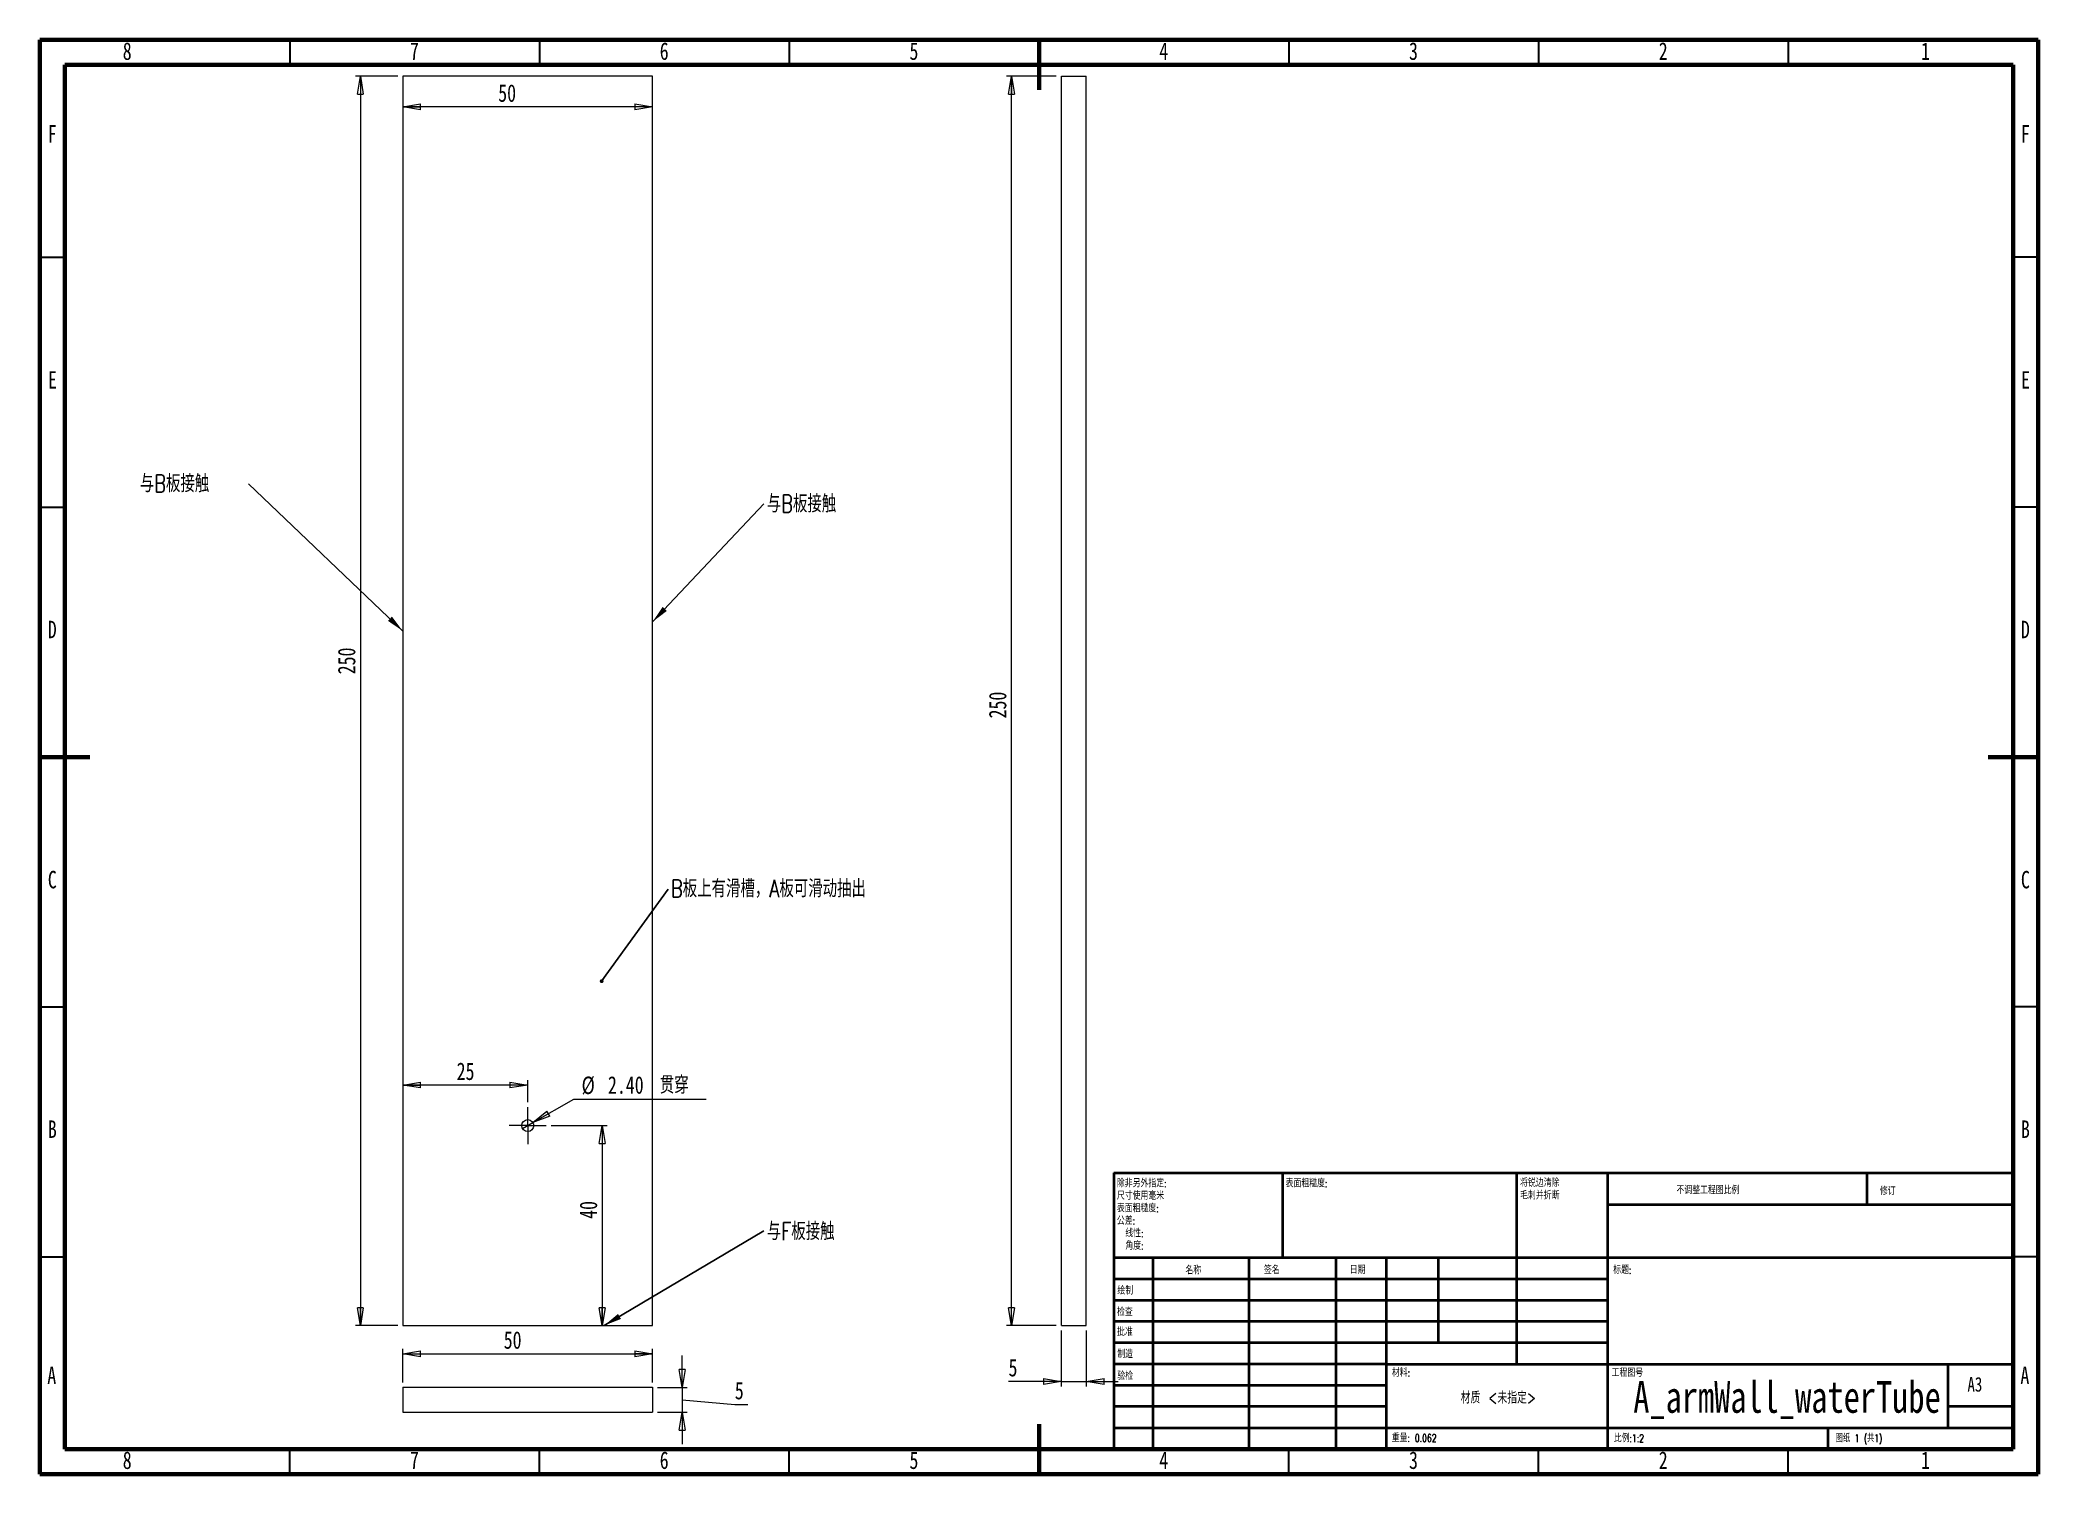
# Model space of a CAD drawing. Header units: millimetres. Extents: x 15 to 415, y 5 to 292.
import ezdxf

# ---------------------------------------------------------------- set-up
doc = ezdxf.new("R2010")
doc.units = ezdxf.units.MM
doc.styles.add('SLDTEXTSTYLE0', font='TXT', dxfattribs={"width": 0.75})
doc.styles.add('SLDTEXTSTYLE1', font='TXT', dxfattribs={"width": 0.75, "bigfont": 'bigfont'})
doc.styles.add('SLDTEXTSTYLE2', font='TXT', dxfattribs={"width": 0.694444, "bigfont": 'bigfont'})
doc.dimstyles.new('SLDDIMSTYLE0', dxfattribs={"dimtxt": 3.5, "dimasz": 3.556, "dimexe": 0, "dimexo": 0.0625, "dimgap": 0.875, "dimtad": 1, "dimrnd": 1e-09, "dimzin": 12, "dimdsep": 46, "dimtxsty": 'SLDTEXTSTYLE0', "dimblk1": 'CLOSED', "dimblk2": 'CLOSED', "dimsah": 1, "dimcen": 0.09, "dimadec": 0, "dimazin": 3, "dimtfac": 1, "dimtofl": 0, "dimtmove": 0, "dimatfit": 3, "dimldrblk": 'CLOSED', "dimfxl": 1, "dimfrac": 2, "dimtolj": 1, "dimtzin": 12, "dimarcsym": 0})
doc.dimstyles.new('SLDDIMSTYLE1', dxfattribs={"dimtxt": 3.5, "dimasz": 3.556, "dimexe": 0, "dimexo": 0.0625, "dimgap": 0.875, "dimtad": 0, "dimtih": 1, "dimtoh": 1, "dimrnd": 1e-09, "dimzin": 4, "dimdsep": 46, "dimtxsty": 'SLDTEXTSTYLE0', "dimblk1": 'NONE', "dimblk2": 'CLOSED', "dimsah": 1, "dimcen": 0, "dimadec": 0, "dimazin": 1, "dimtfac": 1, "dimtmove": 0, "dimatfit": 3, "dimldrblk": 'NONE', "dimfxl": 1, "dimfrac": 2, "dimtolj": 1, "dimtzin": 12, "dimarcsym": 0})
doc.dimstyles.new('SLDDIMSTYLE2', dxfattribs={"dimtxt": 0.18, "dimasz": 3.556, "dimexe": 0, "dimexo": 0.0625, "dimgap": 0, "dimtad": 0, "dimtih": 1, "dimtoh": 1, "dimdec": 0, "dimrnd": 1e-09, "dimzin": 0, "dimdsep": 46, "dimtxsty": 'Standard', "dimsah": 1, "dimcen": 0.09, "dimadec": 0, "dimazin": 0, "dimtfac": 3.556, "dimtdec": 0, "dimtofl": 0, "dimtmove": 0, "dimatfit": 3, "dimfxl": 1, "dimfrac": 2, "dimtolj": 1, "dimtzin": 0, "dimarcsym": 0})
doc.dimstyles.new('SLDDIMSTYLE3', dxfattribs={"dimtxt": 0.18, "dimasz": 0.762, "dimexe": 0, "dimexo": 0.0625, "dimgap": 0, "dimtad": 0, "dimtih": 1, "dimtoh": 1, "dimdec": 0, "dimrnd": 1e-09, "dimzin": 0, "dimdsep": 46, "dimtxsty": 'Standard', "dimblk1": 'DOT', "dimblk2": 'DOT', "dimsah": 1, "dimcen": 0.09, "dimadec": 0, "dimazin": 0, "dimtfac": 0.762, "dimtdec": 0, "dimtofl": 0, "dimtmove": 0, "dimatfit": 3, "dimldrblk": 'DOT', "dimfxl": 1, "dimfrac": 2, "dimtolj": 1, "dimtzin": 0, "dimarcsym": 0})
doc.dimstyles.new('SLDDIMSTYLE4', dxfattribs={"dimtxt": 3.5, "dimasz": 3.556, "dimexe": 0, "dimexo": 0.0625, "dimgap": 0.875, "dimtad": 1, "dimrnd": 1e-09, "dimzin": 12, "dimdsep": 46, "dimtxsty": 'SLDTEXTSTYLE0', "dimblk1": 'CLOSED', "dimblk2": 'CLOSED', "dimsah": 1, "dimcen": 0.09, "dimadec": 0, "dimazin": 3, "dimtfac": 1, "dimtmove": 0, "dimatfit": 0, "dimldrblk": 'CLOSED', "dimfxl": 1, "dimfrac": 2, "dimtolj": 1, "dimtzin": 12, "dimarcsym": 0})

# ---------------------------------------------------------------- blocks, each defined once
blk = doc.blocks.new('SW_NOTE_0')
at = {"color": 0, "linetype": 'Continuous', "lineweight": 0, "char_height": 1.5, "attachment_point": 1, "style": 'SLDTEXTSTYLE1'}
for s, insert in [('\\M+18F9C\\M+194F1另\\M+18A4F\\M+18E77\\M+192E8:', (0, 1.93)), ('\\M+1955C\\M+196CA\\M+19165糙\\M+19378:', (0, -3.07)), ('\\M+18EDA\\M+190A1\\M+18E67\\M+19770\\M+19F7C\\M+195C4', (0, -0.57)), ('\\M+18CF6\\M+18DB7:', (0, -5.57)), ('线\\M+190AB:', (1.69, -8.07)), ('\\M+18A70\\M+19378:', (1.69, -10.57))]:
    blk.add_mtext(s, dxfattribs=dict(at, insert=insert))
blk = doc.blocks.new('SW_NOTE_1')
at = {"color": 0, "linetype": 'Continuous', "lineweight": 0, "char_height": 1.5, "attachment_point": 1, "style": 'SLDTEXTSTYLE1'}
for s, insert in [('\\M+18FAB锐边\\M+190B4\\M+18F9C', (0, 1.93)), ('\\M+196D1\\M+18E68\\M+19BF3\\M+190DC\\M+19266', (0, -0.57))]:
    blk.add_mtext(s, dxfattribs=dict(at, insert=insert))
blk = doc.blocks.new('_CLOSED')
at = {"color": 0, "linetype": 'ByBlock', "lineweight": -2}
for p, q in [((-1, 0.166667), (0, 0)), ((-1, 0.166667), (-1, -0.166667)), ((0, 0), (-1, -0.166667)), ((0, 0), (-1, 0))]:
    blk.add_line(p, q, dxfattribs=at)
blk = doc.blocks.new('_D')
at = {"color": 7, "linetype": 'Continuous', "lineweight": 0}
for p, q in [((86.64, 284.73), (78.14, 284.73)), ((79.14, 284.73), (79.14, 34.73)), ((86.64, 34.73), (78.14, 34.73))]:
    blk.add_line(p, q, dxfattribs=at)
at = {"color": 7, "linetype": 'Continuous', "lineweight": 0, "xscale": 3.556, "yscale": 3.556}
for p, rotation in [((79.14, 284.73, -2.5), 90), ((79.14, 34.73, -2.5), 270)]:
    blk.add_blockref('_CLOSED', p, dxfattribs=dict(at, rotation=rotation))
at = {"color": 7, "linetype": 'Continuous', "lineweight": 0, "insert": (74.63, 165.05), "char_height": 3.5, "attachment_point": 1, "rotation": 90, "style": 'SLDTEXTSTYLE0'}
blk.add_mtext('250', dxfattribs=at)
blk = doc.blocks.new('_D_1')
at = {"color": 7, "linetype": 'Continuous', "lineweight": 0}
blk.add_line((137.64, 278.62), (87.64, 278.62), dxfattribs=at)
at = {"color": 7, "linetype": 'Continuous', "lineweight": 0, "xscale": 3.556, "yscale": 3.556, "rotation": 180}
blk.add_blockref('_CLOSED', (87.64, 278.62, -2.5), dxfattribs=at)
at = {"color": 7, "linetype": 'Continuous', "lineweight": 0, "xscale": 3.556, "yscale": 3.556}
blk.add_blockref('_CLOSED', (137.64, 278.62, -2.5), dxfattribs=at)
at = {"color": 7, "linetype": 'Continuous', "lineweight": 0, "insert": (106.74, 283.13), "char_height": 3.5, "attachment_point": 1, "style": 'SLDTEXTSTYLE0'}
blk.add_mtext('50', dxfattribs=at)
blk = doc.blocks.new('_D_2')
at = {"color": 7, "linetype": 'Continuous', "lineweight": 0}
for p, q in [((117.34, 74.73), (128.56, 74.73)), ((127.56, 74.73), (127.56, 34.73))]:
    blk.add_line(p, q, dxfattribs=at)
at = {"color": 7, "linetype": 'Continuous', "lineweight": 0, "xscale": 3.556, "yscale": 3.556}
for p, rotation in [((127.56, 74.73, -2.5), 90), ((127.56, 34.73, -2.5), 270)]:
    blk.add_blockref('_CLOSED', p, dxfattribs=dict(at, rotation=rotation))
at = {"color": 7, "linetype": 'Continuous', "lineweight": 0, "insert": (123.04, 56.07), "char_height": 3.5, "attachment_point": 1, "rotation": 90, "style": 'SLDTEXTSTYLE0'}
blk.add_mtext('40', dxfattribs=at)
blk = doc.blocks.new('_D_3')
at = {"color": 7, "linetype": 'Continuous', "lineweight": 0}
for p, q in [((112.64, 82.85), (87.64, 82.85)), ((112.64, 79.43), (112.64, 83.85))]:
    blk.add_line(p, q, dxfattribs=at)
at = {"color": 7, "linetype": 'Continuous', "lineweight": 0, "xscale": 3.556, "yscale": 3.556, "rotation": 180}
blk.add_blockref('_CLOSED', (87.64, 82.85, -2.5), dxfattribs=at)
at = {"color": 7, "linetype": 'Continuous', "lineweight": 0, "xscale": 3.556, "yscale": 3.556}
blk.add_blockref('_CLOSED', (112.64, 82.85, -2.5), dxfattribs=at)
at = {"color": 7, "linetype": 'Continuous', "lineweight": 0, "insert": (98.42, 87.36), "char_height": 3.5, "attachment_point": 1, "style": 'SLDTEXTSTYLE0'}
blk.add_mtext('25', dxfattribs=at)
blk = doc.blocks.new('_D_4')
at = {"color": 7, "linetype": 'Continuous', "lineweight": 0}
for p, q in [((113.68, 75.33), (121.85, 80.04)), ((121.85, 80.04), (148.39, 80.04)), ((111.6, 74.13), (113.68, 75.33))]:
    blk.add_line(p, q, dxfattribs=at)
at = {"color": 7, "linetype": 'Continuous', "lineweight": 0, "xscale": 3.556, "yscale": 3.556, "rotation": 210}
blk.add_blockref('_CLOSED', (113.68, 75.33, -2.5), dxfattribs=at)
at = {"color": 7, "linetype": 'Continuous', "lineweight": 0, "char_height": 3.5, "attachment_point": 1}
for s, insert, style in [('%%c', (123.43, 84.55), 'SLDTEXTSTYLE0'), ('2.40', (128.71, 84.61), 'SLDTEXTSTYLE0'), ('贯\\M+190FA', (139.08, 84.61), 'SLDTEXTSTYLE1')]:
    blk.add_mtext(s, dxfattribs=dict(at, insert=insert, style=style))
blk = doc.blocks.new('_NONE')
blk = doc.blocks.new('SW_NOTE_2')
at = {"color": 0, "linetype": 'Continuous', "lineweight": 0, "insert": (-21.76, 1.84), "char_height": 3.5, "attachment_point": 1, "style": 'SLDTEXTSTYLE1'}
blk.add_mtext('\\M+1975EB\\M+194C2\\M+190DA\\M+19047', dxfattribs=at)
blk = doc.blocks.new('SW_NOTE_3')
at = {"color": 0, "linetype": 'Continuous', "lineweight": 0, "insert": (0.56, 1.78), "char_height": 3.5, "attachment_point": 1, "style": 'SLDTEXTSTYLE1'}
blk.add_mtext('\\M+1975EB\\M+194C2\\M+190DA\\M+19047', dxfattribs=at)
blk = doc.blocks.new('SW_NOTE_4')
at = {"color": 0, "linetype": 'Continuous', "lineweight": 0, "insert": (0.56, 1.66), "char_height": 3.5, "attachment_point": 1, "style": 'SLDTEXTSTYLE1'}
blk.add_mtext('\\M+1975EF\\M+194C2\\M+190DA\\M+19047', dxfattribs=at)
blk = doc.blocks.new('SW_NOTE_5')
at = {"color": 0, "linetype": 'Continuous', "lineweight": 0, "insert": (0.54, 1.84), "char_height": 3.5, "attachment_point": 1, "style": 'SLDTEXTSTYLE1'}
blk.add_mtext('B\\M+194C2\\M+18FE3\\M+1974C\\M+18A8A\\M+19185\\M+18143A\\M+194C2\\M+189C2\\M+18A8A动\\M+1928A\\M+18F6F', dxfattribs=at)
blk = doc.blocks.new('_DOT')
at = {"color": 0, "linetype": 'ByBlock', "lineweight": -2}
blk.add_line((-0.5, 0), (-1, 0), dxfattribs=at)
at = {"color": 0, "linetype": 'ByBlock', "const_width": 0.5}
blk.add_lwpolyline([(-0.25, 0, 1), (0.25, 0, 1)], format="xyb", close=True, dxfattribs=at)
blk = doc.blocks.new('SW_CENTERMARKSYMBOL_0')
at = {"color": 0, "linetype": 'Continuous', "lineweight": 0}
for p, q in [((-2.5, 0), (-3.7, 0)), ((0, 0), (-2.5, 0)), ((0, 2.5), (0, 3.7)), ((0, 0), (0, 2.5)), ((0, 0), (0, -2.5)), ((0, 0), (2.5, 0)), ((2.5, 0), (3.7, 0)), ((0, -2.5), (0, -3.7))]:
    blk.add_line(p, q, dxfattribs=at)
blk = doc.blocks.new('_D_5')
at = {"color": 7, "linetype": 'Continuous', "lineweight": 0}
for p, q in [((218.47, 284.73), (208.47, 284.73)), ((209.47, 34.73), (209.47, 284.73)), ((218.47, 34.73), (208.47, 34.73))]:
    blk.add_line(p, q, dxfattribs=at)
at = {"color": 7, "linetype": 'Continuous', "lineweight": 0, "xscale": 3.556, "yscale": 3.556}
for p, rotation in [((209.47, 284.73, 3.15), 90), ((209.47, 34.73, 3.15), 270)]:
    blk.add_blockref('_CLOSED', p, dxfattribs=dict(at, rotation=rotation))
at = {"color": 7, "linetype": 'Continuous', "lineweight": 0, "insert": (204.96, 156.22), "char_height": 3.5, "attachment_point": 1, "rotation": 90, "style": 'SLDTEXTSTYLE0'}
blk.add_mtext('250', dxfattribs=at)
blk = doc.blocks.new('_D_6')
at = {"color": 7, "linetype": 'Continuous', "lineweight": 0}
for p, q in [((219.47, 33.73), (219.47, 22.53)), ((224.47, 33.73), (224.47, 22.53)), ((219.47, 23.53), (208.9, 23.53)), ((219.47, 23.53), (224.47, 23.53)), ((224.47, 23.53), (230.82, 23.53))]:
    blk.add_line(p, q, dxfattribs=at)
at = {"color": 7, "linetype": 'Continuous', "lineweight": 0, "xscale": 3.556, "yscale": 3.556}
blk.add_blockref('_CLOSED', (219.47, 23.53, 3.15), dxfattribs=at)
at = {"color": 7, "linetype": 'Continuous', "lineweight": 0, "xscale": 3.556, "yscale": 3.556, "rotation": 180}
blk.add_blockref('_CLOSED', (224.47, 23.53, 3.15), dxfattribs=at)
at = {"color": 7, "linetype": 'Continuous', "lineweight": 0, "insert": (208.9, 28.04), "char_height": 3.5, "attachment_point": 1, "style": 'SLDTEXTSTYLE0'}
blk.add_mtext('5', dxfattribs=at)
blk = doc.blocks.new('_D_7')
at = {"color": 7, "linetype": 'Continuous', "lineweight": 0}
for p, q in [((87.64, 23.35), (87.64, 30.05)), ((87.64, 29.05), (137.64, 29.05)), ((137.64, 23.35), (137.64, 30.05))]:
    blk.add_line(p, q, dxfattribs=at)
at = {"color": 7, "linetype": 'Continuous', "lineweight": 0, "xscale": 3.556, "yscale": 3.556, "rotation": 180}
blk.add_blockref('_CLOSED', (87.64, 29.05, 75.33), dxfattribs=at)
at = {"color": 7, "linetype": 'Continuous', "lineweight": 0, "xscale": 3.556, "yscale": 3.556}
blk.add_blockref('_CLOSED', (137.64, 29.05, 75.33), dxfattribs=at)
at = {"color": 7, "linetype": 'Continuous', "lineweight": 0, "insert": (107.84, 33.57), "char_height": 3.5, "attachment_point": 1, "style": 'SLDTEXTSTYLE0'}
blk.add_mtext('50', dxfattribs=at)
blk = doc.blocks.new('_D_8')
at = {"color": 7, "linetype": 'Continuous', "lineweight": 0}
for p, q in [((143.56, 22.35), (143.56, 28.7)), ((138.64, 22.35), (144.56, 22.35)), ((143.56, 22.35), (143.56, 17.35)), ((138.64, 17.35), (144.56, 17.35)), ((143.56, 19.85), (154.11, 18.94)), ((143.56, 17.35), (143.56, 11)), ((154.11, 18.94), (156.69, 18.94))]:
    blk.add_line(p, q, dxfattribs=at)
at = {"color": 7, "linetype": 'Continuous', "lineweight": 0, "xscale": 3.556, "yscale": 3.556}
for p, rotation in [((143.56, 22.35, 75.33), 270), ((143.56, 17.35, 75.33), 90)]:
    blk.add_blockref('_CLOSED', p, dxfattribs=dict(at, rotation=rotation))
at = {"color": 7, "linetype": 'Continuous', "lineweight": 0, "insert": (154.11, 23.45), "char_height": 3.5, "attachment_point": 1, "style": 'SLDTEXTSTYLE0'}
blk.add_mtext('5', dxfattribs=at)

msp = doc.modelspace()

# ---------------------------------------------------------------- linework, layer by layer
at = {"color": 7, "linetype": 'Continuous', "lineweight": 60}
for p, q in [((15, 292), (415, 292)), ((15, 5), (15, 292)), ((215, 292), (215, 282)), ((415, 292), (415, 5)), ((20, 287), (410, 287)), ((20, 10), (20, 287)), ((410, 287), (410, 10)), ((15, 148.5), (25, 148.5)), ((415, 148.5), (405, 148.5)), ((410, 65.25), (410, 10)), ((215, 5), (215, 15)), ((410, 10), (20, 10)), ((410, 10), (222.8, 10)), ((415, 5), (15, 5))]:
    msp.add_line(p, q, dxfattribs=at)
at = {"color": 7, "linetype": 'Continuous', "lineweight": 30}
for p, q in [((65, 292), (65, 287)), ((115, 292), (115, 287)), ((165, 292), (165, 287)), ((265, 292), (265, 287)), ((315, 292), (315, 287)), ((365, 292), (365, 287)), ((15, 248.5), (20, 248.5)), ((415, 248.5), (410, 248.5)), ((15, 198.5), (20, 198.5)), ((415, 198.5), (410, 198.5)), ((15, 98.5), (20, 98.5)), ((415, 98.5), (410, 98.5)), ((15, 48.5), (20, 48.5)), ((415, 48.5), (410, 48.5)), ((65, 5), (65, 10)), ((115, 5), (115, 10)), ((165, 5), (165, 10)), ((265, 5), (265, 10)), ((315, 5), (315, 10)), ((365, 5), (365, 10))]:
    msp.add_line(p, q, dxfattribs=at)
at = {"color": 7, "linetype": 'Continuous', "lineweight": 15}
for p, q in [((137.64, 284.727), (87.64, 284.727)), ((87.64, 284.727), (87.64, 34.727)), ((137.64, 34.727), (137.64, 284.727)), ((219.474, 34.727), (219.474, 284.727)), ((219.474, 284.727), (224.474, 284.727)), ((224.474, 34.727), (224.474, 284.727)), ((87.64, 34.727), (137.64, 34.727)), ((219.474, 34.727), (224.474, 34.727)), ((87.64, 22.352), (137.64, 22.352)), ((87.64, 22.352), (87.64, 17.352)), ((137.64, 22.352), (137.64, 17.352)), ((87.64, 17.352), (137.64, 17.352))]:
    msp.add_line(p, q, dxfattribs=at)
at = {"color": 7, "linetype": 'Continuous', "lineweight": 40}
for p, q in [((230, 65.25), (410, 65.25)), ((230, 65.25), (230, 10)), ((263.8, 48.25), (263.8, 65.25)), ((310.6, 65.25), (310.6, 27)), ((328.8, 65.25), (328.8, 10)), ((380.8, 58.875), (380.8, 65.25)), ((410, 58.875), (328.8, 58.875)), ((410, 48.25), (230, 48.25)), ((237.8, 48.25), (237.8, 10)), ((256.991, 48.25), (256.991, 10)), ((274.399, 48.25), (274.399, 10)), ((284.6, 10), (284.6, 48.25)), ((295, 31.25), (295, 48.25)), ((328.8, 44), (230, 44)), ((328.8, 39.75), (230, 39.75)), ((328.8, 35.5), (230, 35.5)), ((328.8, 31.25), (230, 31.25)), ((284.6, 27), (230, 27)), ((284.6, 27), (410, 27)), ((397, 14.25), (397, 27)), ((284.6, 22.75), (230, 22.75)), ((284.6, 18.5), (230, 18.5)), ((410, 18.5), (397, 18.5)), ((230, 14.25), (410, 14.25)), ((373, 10), (373, 14.25))]:
    msp.add_line(p, q, dxfattribs=at)
at = {"color": 7, "linetype": 'Continuous', "lineweight": 15}
msp.add_circle((112.64, 74.727), 1.2, dxfattribs=at)

# ---------------------------------------------------------------- block references
at = {"color": 7, "linetype": 'Continuous', "lineweight": 0}
for name, p in [('SW_NOTE_2', (56.737, 203.153)), ('SW_NOTE_3', (159.933, 199.162)), ('SW_NOTE_5', (140.777, 122.081)), ('SW_CENTERMARKSYMBOL_0', (112.64, 74.727)), ('SW_NOTE_0', (230.594, 61.987)), ('SW_NOTE_1', (311.309, 62.069)), ('SW_NOTE_4', (159.933, 53.666))]:
    msp.add_blockref(name, p, dxfattribs=at)

# ---------------------------------------------------------------- texts
for s, insert, char_height, attachment_point, style in [('8', (32.465, 291.517), 3.5, 2, 'SLDTEXTSTYLE0'), ('7', (89.965, 291.517), 3.5, 2, 'SLDTEXTSTYLE0'), ('6', (139.965, 291.517), 3.5, 2, 'SLDTEXTSTYLE0'), ('5', (189.965, 291.517), 3.5, 2, 'SLDTEXTSTYLE0'), ('4', (239.965, 291.517), 3.5, 2, 'SLDTEXTSTYLE0'), ('3', (289.965, 291.517), 3.5, 2, 'SLDTEXTSTYLE0'), ('2', (339.965, 291.517), 3.5, 2, 'SLDTEXTSTYLE0'), ('1', (392.465, 291.517), 3.5, 2, 'SLDTEXTSTYLE0'), ('F', (17.464, 274.96), 3.5, 2, 'SLDTEXTSTYLE0'), ('F', (412.464, 274.96), 3.5, 2, 'SLDTEXTSTYLE0'), ('E', (17.506, 225.71), 3.5, 2, 'SLDTEXTSTYLE0'), ('E', (412.506, 225.71), 3.5, 2, 'SLDTEXTSTYLE0'), ('D', (17.46, 175.767), 3.5, 2, 'SLDTEXTSTYLE0'), ('D', (412.46, 175.767), 3.5, 2, 'SLDTEXTSTYLE0'), ('C', (17.464, 125.71), 3.5, 2, 'SLDTEXTSTYLE0'), ('C', (412.464, 125.71), 3.5, 2, 'SLDTEXTSTYLE0'), ('B', (17.473, 75.767), 3.5, 2, 'SLDTEXTSTYLE0'), ('B', (412.473, 75.767), 3.5, 2, 'SLDTEXTSTYLE0'), ('\\M+1955C\\M+196CA\\M+19165糙\\M+19378:', (264.371, 63.919), 1.5, 1, 'SLDTEXTSTYLE1'), ('\\M+19573调\\M+190AE\\M+18D48\\M+192F6图\\M+194E4\\M+197E1', (342.615, 62.533), 1.5, 1, 'SLDTEXTSTYLE1'), ('\\M+18F43订', (383.328, 62.335), 1.5, 1, 'SLDTEXTSTYLE1'), ('\\M+196BC\\M+18FCC', (244.322, 46.501), 1.5, 1, 'SLDTEXTSTYLE1'), ('签\\M+196BC', (260.034, 46.562), 1.5, 1, 'SLDTEXTSTYLE1'), ('\\M+193FA\\M+18AFA', (277.215, 46.576), 1.5, 1, 'SLDTEXTSTYLE1'), ('标题:', (329.956, 46.576), 1.5, 1, 'SLDTEXTSTYLE1'), ('绘\\M+190A7', (230.685, 42.43), 1.5, 1, 'SLDTEXTSTYLE1'), ('检查', (230.624, 38.154), 1.5, 1, 'SLDTEXTSTYLE1'), ('\\M+194E1\\M+18F79', (230.622, 34.177), 1.5, 1, 'SLDTEXTSTYLE1'), ('\\M+190A7\\M+191A2', (230.682, 29.734), 1.5, 1, 'SLDTEXTSTYLE1'), ('A', (17.36, 26.517), 3.5, 2, 'SLDTEXTSTYLE0'), ('验检', (230.677, 25.35), 1.5, 1, 'SLDTEXTSTYLE1'), ('\\M+18DDE\\M+197BF:', (285.646, 25.986), 1.5, 1, 'SLDTEXTSTYLE1'), ('\\M+18D48\\M+192F6图\\M+18D86', (329.629, 25.986), 1.5, 1, 'SLDTEXTSTYLE1'), ('A3', (400.871, 24.406), 2.9104, 1, 'SLDTEXTSTYLE0'), ('A', (412.36, 26.517), 3.5, 2, 'SLDTEXTSTYLE0'), ('\\M+18DDE质 <\\M+196A2\\M+18E77\\M+192E8>', (306.966, 21.486), 2.38125, 2, 'SLDTEXTSTYLE1'), ('A_armWall_waterTube', (364.747, 23.607), 6.35, 2, 'SLDTEXTSTYLE0'), ('\\M+18F64\\M+197CA: 0.062', (285.618, 12.949), 1.4986, 1, 'SLDTEXTSTYLE1'), ('\\M+194E4\\M+197E1:1:2', (330.074, 12.9), 1.5, 1, 'SLDTEXTSTYLE1'), ('图纸 1 (\\M+18BA41)', (374.478, 12.9), 1.5, 1, 'SLDTEXTSTYLE2'), ('8', (32.465, 9.517), 3.5, 2, 'SLDTEXTSTYLE0'), ('7', (89.965, 9.517), 3.5, 2, 'SLDTEXTSTYLE0'), ('6', (139.965, 9.517), 3.5, 2, 'SLDTEXTSTYLE0'), ('5', (189.965, 9.517), 3.5, 2, 'SLDTEXTSTYLE0'), ('4', (239.965, 9.517), 3.5, 2, 'SLDTEXTSTYLE0'), ('3', (289.965, 9.517), 3.5, 2, 'SLDTEXTSTYLE0'), ('2', (339.965, 9.517), 3.5, 2, 'SLDTEXTSTYLE0'), ('1', (392.465, 9.517), 3.5, 2, 'SLDTEXTSTYLE0')]:
    msp.add_mtext(s, dxfattribs=dict(at, insert=insert, char_height=char_height, attachment_point=attachment_point, style=style))

# ---------------------------------------------------------------- dimensions: what is measured, and where the dimension line sits
for base, p1, p2, dimstyle, picture, middle in [((79.143, 34.727), (87.64, 284.727), (87.64, 34.727), 'SLDDIMSTYLE0', '_D', (79.143, 168.929)), ((209.474, 284.727), (219.474, 34.727), (219.474, 284.727), 'SLDDIMSTYLE0', '_D_5', (209.474, 160.095)), ((127.556, 34.727), (116.34, 74.727), (137.64, 34.727), 'SLDDIMSTYLE0', '_D_2', (127.556, 58.658)), ((143.559, 17.352), (137.64, 22.352), (137.64, 17.352), 'SLDDIMSTYLE4', '_D_8', (143.559, 19.852))]:
    dim = msp.add_linear_dim(base=base, p1=p1, p2=p2, angle=90, dimstyle=dimstyle, dxfattribs=at)
    dim.commit()
    dim.dimension.update_dxf_attribs({"geometry": picture, "text_midpoint": middle, "dimtype": 160})
for base, p1, p2, dimstyle, picture, middle in [((87.64, 278.621), (137.64, 284.727), (87.64, 284.727), 'SLDDIMSTYLE0', '_D_1', (109.327, 278.621)), ((87.64, 82.847), (112.64, 78.427), (87.64, 34.727), 'SLDDIMSTYLE0', '_D_3', (101.007, 82.847)), ((137.64, 29.054), (87.64, 22.352), (137.64, 22.352), 'SLDDIMSTYLE0', '_D_7', (110.431, 29.054)), ((224.474, 23.533), (219.474, 34.727), (224.474, 34.727), 'SLDDIMSTYLE4', '_D_6', (210.195, 23.533))]:
    dim = msp.add_linear_dim(base=base, p1=p1, p2=p2, dimstyle=dimstyle, dxfattribs=at)
    dim.commit()
    dim.dimension.update_dxf_attribs({"geometry": picture, "text_midpoint": middle, "dimtype": 160})
dim = msp.add_diameter_dim_2p(p1=(111.6, 74.127), p2=(113.679, 75.327), text='<> 贯穿', dimstyle='SLDDIMSTYLE1', dxfattribs=at)
dim.commit()
dim.dimension.update_dxf_attribs({"geometry": '_D_4', "text_midpoint": (135.912, 82.847), "dimtype": 163})

# ---------------------------------------------------------------- leaders
for points, dimstyle in [([(87.64, 173.714), (56.737, 203.153)], 'SLDDIMSTYLE2'), ([(137.64, 175.555), (159.933, 199.162)], 'SLDDIMSTYLE2'), ([(127.442, 103.636), (140.777, 122.081)], 'SLDDIMSTYLE3'), ([(127.956, 34.727), (159.933, 53.666)], 'SLDDIMSTYLE2')]:
    msp.add_leader(points, dimstyle=dimstyle, dxfattribs=at)

doc.saveas('drawing.dxf')
